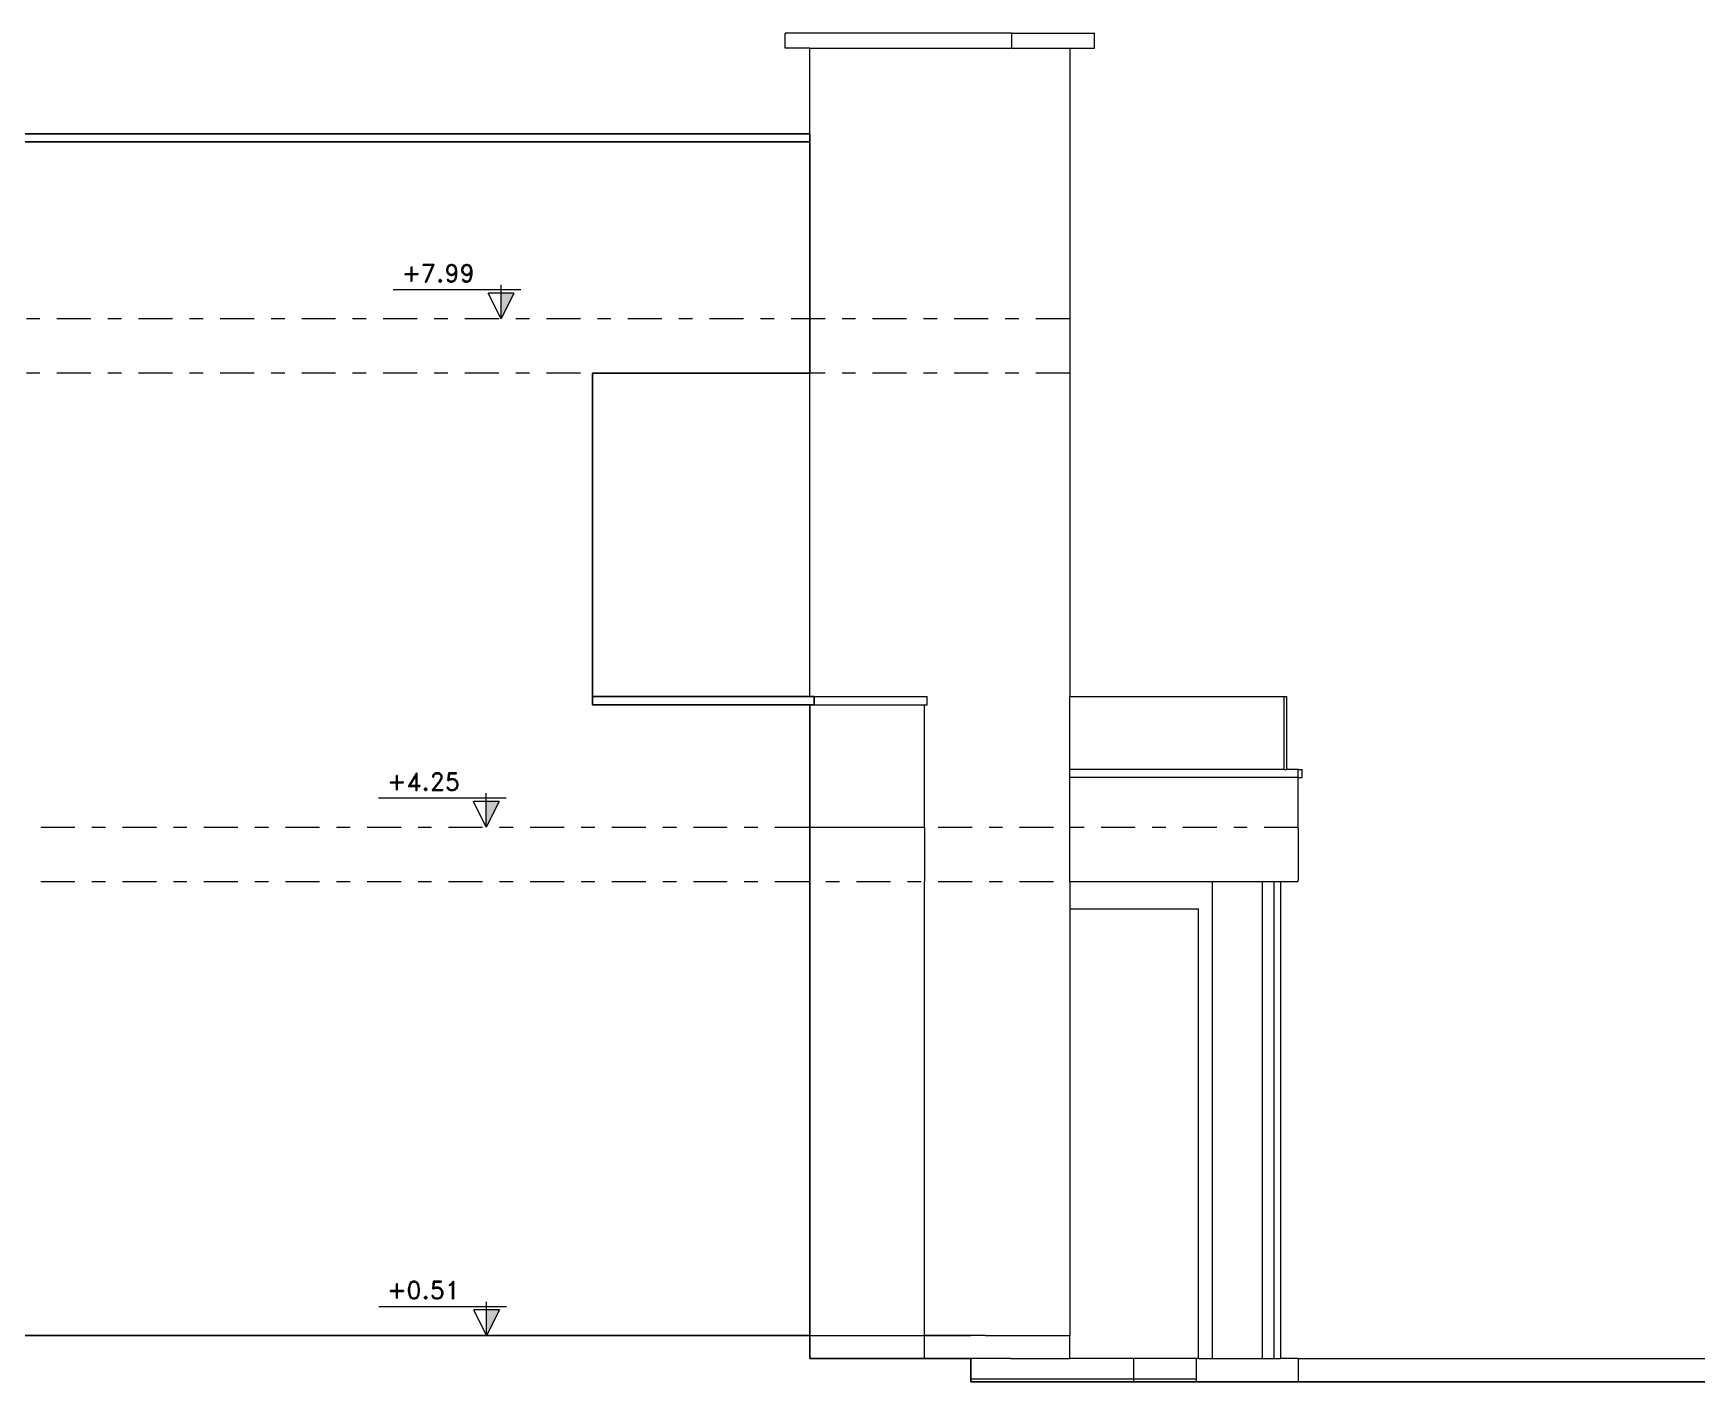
# Model space of a CAD drawing. Header units: metres. Extents: x 294 to 1101, y -498 to -355.
# Drawn here: x 567.95 to 580.18, y -486.84 to -476.93 of the extents above; entities that cross this region are included whole.
import ezdxf

# ---------------------------------------------------------------- set-up
doc = ezdxf.new("R2010")
doc.units = ezdxf.units.M
doc.linetypes.add('DASHDOT2', pattern=[0.5, 0.25, -0.125, 0, -0.125])
for name, color, linetype, lineweight in [('19-JARDINERIA', 80, 'Continuous', 0), ('D', 2, 'Continuous', 13), ('roof', 16, 'DASHDOT2', 18)]:
    doc.layers.add(name, color=color, linetype=linetype, lineweight=lineweight)
doc.styles.add('ROMAND', font='romand.shx', dxfattribs={"height": 0.2})

msp = doc.modelspace()

# ---------------------------------------------------------------- linework, layer by layer
for p, q in [((573.662, -477.665), (566.736, -477.665)), ((573.662, -477.725), (573.662, -477.665)), ((565.635, -477.725), (573.462, -477.725)), ((573.462, -477.725), (573.662, -477.725)), ((573.662, -478.396), (573.662, -477.725)), ((573.662, -478.825), (573.662, -478.396)), ((573.662, -479.025), (573.662, -478.825)), ((573.662, -479.025), (573.662, -479.425)), ((572.404, -479.425), (572.062, -479.425)), ((572.062, -479.425), (572.062, -481.804)), ((573.662, -479.425), (572.404, -479.425)), ((572.062, -481.865), (572.062, -481.804)), ((572.404, -481.804), (572.062, -481.804)), ((573.455, -481.804), (572.404, -481.804)), ((573.57, -481.804), (573.455, -481.804)), ((573.662, -481.804), (573.57, -481.804)), ((573.692, -481.804), (573.662, -481.804)), ((573.692, -481.865), (573.692, -481.804)), ((573.455, -481.865), (572.062, -481.865)), ((573.455, -481.865), (573.57, -481.865)), ((573.57, -481.865), (573.662, -481.865)), ((573.662, -482.765), (573.662, -481.865)), ((573.662, -481.865), (573.692, -481.865)), ((573.662, -482.765), (573.662, -482.775)), ((573.662, -483.155), (573.662, -482.775)), ((573.662, -483.155), (573.662, -483.164)), ((573.662, -483.164), (573.662, -483.165)), ((573.662, -483.365), (573.662, -483.165)), ((573.66, -483.365), (573.662, -483.365)), ((573.662, -483.565), (573.662, -483.365)), ((573.662, -483.565), (573.66, -483.565)), ((573.662, -486.305), (573.662, -483.565)), ((573.662, -486.305), (573.66, -486.305)), ((573.662, -486.505), (573.662, -486.305)), ((566.428, -486.505), (573.662, -486.505)), ((566.736, -486.505), (571.562, -486.505)), ((571.562, -486.505), (572.062, -486.505)), ((572.062, -486.505), (573.455, -486.505)), ((573.455, -486.505), (573.662, -486.505)), ((573.662, -486.505), (573.66, -486.505)), ((573.662, -486.505), (573.66, -486.505)), ((573.662, -486.505), (573.66, -486.505)), ((573.662, -486.505), (573.66, -486.505)), ((573.662, -486.505), (573.66, -486.505)), ((573.662, -486.505), (573.66, -486.505)), ((573.662, -486.675), (573.662, -486.505)), ((574.504, -486.675), (573.662, -486.675)), ((574.664, -486.675), (574.504, -486.675)), ((574.844, -486.675), (574.664, -486.675)), ((574.844, -486.825), (574.844, -486.675)), ((574.844, -486.845), (574.844, -486.825)), ((576.044, -486.845), (574.844, -486.845)), ((576.504, -486.845), (576.044, -486.845)), ((576.504, -486.845), (577.253, -486.845)), ((577.253, -486.845), (580.768, -486.845))]:
    msp.add_line(p, q)
at = {"layer": '19-JARDINERIA', "color": 251}
for p, q in [((575.148, -476.925), (573.48, -476.925)), ((573.48, -477.036), (573.48, -476.925)), ((575.148, -477.036), (575.148, -476.925)), ((575.148, -476.925), (575.755, -476.925)), ((575.755, -477.036), (575.755, -476.925)), ((573.662, -477.036), (573.48, -477.036)), ((573.662, -477.036), (574.664, -477.036)), ((573.662, -477.665), (573.662, -477.036)), ((574.664, -477.036), (574.953, -477.036)), ((574.953, -477.036), (575.136, -477.036)), ((575.148, -477.036), (575.136, -477.036)), ((575.148, -477.036), (575.573, -477.036)), ((575.573, -477.036), (575.573, -481.804)), ((575.573, -477.036), (575.755, -477.036)), ((573.662, -481.804), (573.662, -479.425)), ((573.692, -481.804), (574.304, -481.804)), ((574.304, -481.804), (574.504, -481.804)), ((574.504, -481.804), (574.524, -481.804)), ((574.524, -481.865), (574.524, -481.804)), ((575.573, -482.34), (575.573, -481.804)), ((575.573, -481.804), (577.148, -481.804)), ((577.148, -481.804), (577.148, -482.34)), ((577.148, -481.804), (577.166, -481.804)), ((577.166, -481.804), (577.166, -482.34)), ((573.692, -481.865), (574.304, -481.865)), ((574.304, -481.865), (574.504, -481.865)), ((574.504, -482.765), (574.504, -481.865)), ((574.504, -481.865), (574.524, -481.865)), ((577.148, -482.34), (575.573, -482.34)), ((575.573, -482.4), (575.573, -482.34)), ((577.148, -482.34), (577.166, -482.34)), ((577.253, -482.34), (577.166, -482.34)), ((577.253, -482.34), (577.283, -482.34)), ((577.253, -482.4), (577.253, -482.34)), ((577.283, -482.4), (577.283, -482.34)), ((577.155, -482.4), (575.573, -482.4)), ((575.573, -482.765), (575.573, -482.4)), ((577.253, -482.4), (577.155, -482.4)), ((577.253, -482.765), (577.253, -482.4)), ((577.253, -482.4), (577.283, -482.4)), ((573.662, -482.765), (574.304, -482.765)), ((574.304, -482.765), (574.504, -482.765)), ((574.504, -482.765), (574.504, -483.165)), ((575.573, -482.775), (575.573, -482.765)), ((575.573, -483.155), (575.573, -482.775)), ((577.253, -482.775), (577.253, -482.765)), ((577.253, -482.775), (577.253, -483.155)), ((574.504, -486.505), (574.504, -483.165)), ((575.573, -483.165), (575.573, -483.155)), ((575.573, -483.165), (576.622, -483.165)), ((575.573, -483.165), (575.573, -483.365)), ((576.622, -486.675), (576.622, -483.165)), ((576.622, -483.165), (576.991, -483.165)), ((576.991, -483.165), (577.073, -483.165)), ((576.991, -486.675), (576.991, -483.165)), ((577.073, -483.165), (577.073, -486.675)), ((577.073, -483.165), (577.122, -483.165)), ((577.122, -483.165), (577.122, -486.675)), ((577.122, -483.165), (577.155, -483.165)), ((577.155, -483.165), (577.253, -483.165)), ((577.253, -483.165), (577.253, -483.155)), ((575.573, -483.365), (575.573, -486.505)), ((575.573, -483.365), (576.52, -483.365)), ((576.52, -486.675), (576.52, -483.365)), ((573.662, -486.505), (574.504, -486.505)), ((573.662, -486.505), (574.844, -486.505)), ((574.504, -486.675), (574.504, -486.505)), ((574.664, -486.505), (574.504, -486.505)), ((574.953, -486.505), (574.664, -486.505)), ((574.953, -486.505), (575.136, -486.505)), ((575.136, -486.505), (575.488, -486.505)), ((575.488, -486.505), (575.573, -486.505)), ((575.573, -486.675), (575.573, -486.505)), ((574.953, -486.675), (574.844, -486.675)), ((575.136, -486.675), (574.953, -486.675)), ((575.136, -486.675), (575.488, -486.675)), ((575.488, -486.675), (575.573, -486.675)), ((576.044, -486.675), (575.573, -486.675)), ((576.504, -486.675), (576.044, -486.675)), ((576.044, -486.825), (576.044, -486.675)), ((576.504, -486.825), (576.504, -486.675)), ((576.52, -486.675), (576.504, -486.675)), ((576.52, -486.675), (576.622, -486.675)), ((576.622, -486.675), (576.991, -486.675)), ((576.991, -486.675), (577.073, -486.675)), ((577.073, -486.675), (577.122, -486.675)), ((577.253, -486.675), (577.122, -486.675)), ((577.253, -486.675), (577.253, -486.845)), ((577.253, -486.675), (580.768, -486.675)), ((576.044, -486.825), (574.844, -486.825)), ((576.044, -486.845), (576.044, -486.825)), ((576.504, -486.825), (576.044, -486.825)), ((576.504, -486.845), (576.504, -486.825))]:
    msp.add_line(p, q, dxfattribs=at)
at = {"layer": 'D'}
for p, q in [((571.39, -479.025), (571.39, -478.776)), ((571.39, -479.025), (571.39, -478.776)), ((571.536, -478.813), (570.597, -478.813)), ((571.536, -478.813), (570.597, -478.813)), ((571.483, -478.837), (571.296, -478.837)), ((571.39, -479.025), (571.296, -478.837)), ((571.483, -478.837), (571.296, -478.837)), ((571.39, -479.025), (571.296, -478.837)), ((571.483, -478.837), (571.39, -479.025)), ((571.483, -478.837), (571.39, -479.025)), ((571.428, -482.553), (570.489, -482.553)), ((571.428, -482.553), (570.489, -482.553)), ((571.375, -482.577), (571.187, -482.577)), ((571.281, -482.765), (571.187, -482.577)), ((571.375, -482.577), (571.187, -482.577)), ((571.281, -482.765), (571.187, -482.577)), ((571.281, -482.765), (571.281, -482.516)), ((571.281, -482.765), (571.281, -482.516)), ((571.375, -482.577), (571.281, -482.765)), ((571.375, -482.577), (571.281, -482.765)), ((571.283, -486.505), (571.283, -486.256)), ((571.283, -486.505), (571.283, -486.256)), ((571.429, -486.293), (570.49, -486.293)), ((571.429, -486.293), (570.49, -486.293)), ((571.377, -486.317), (571.189, -486.317)), ((571.283, -486.505), (571.189, -486.317)), ((571.377, -486.317), (571.189, -486.317)), ((571.283, -486.505), (571.189, -486.317)), ((571.377, -486.317), (571.283, -486.505)), ((571.377, -486.317), (571.283, -486.505))]:
    msp.add_line(p, q, dxfattribs=at)
for points in [[(571.483, -478.837), (571.39, -478.837), (571.39, -479.025)], [(571.483, -478.837), (571.39, -478.837), (571.39, -479.025)], [(571.375, -482.577), (571.281, -482.577), (571.281, -482.765)], [(571.375, -482.577), (571.281, -482.577), (571.281, -482.765)], [(571.377, -486.317), (571.283, -486.317), (571.283, -486.505)], [(571.377, -486.317), (571.283, -486.317), (571.283, -486.505)]]:
    msp.add_solid(points, dxfattribs=at)
at = {"layer": 'roof'}
for p, q in [((575.573, -479.025), (551.804, -479.025)), ((575.573, -479.425), (551.804, -479.425)), ((551.804, -482.765), (577.253, -482.765)), ((551.804, -483.165), (577.253, -483.165))]:
    msp.add_line(p, q, dxfattribs=at)

# ---------------------------------------------------------------- texts
at = {"layer": 'D', "style": 'ROMAND'}
for s, p in [('+7.99', (570.661, -478.756)), ('+4.25', (570.553, -482.496)), ('+0.51', (570.554, -486.236))]:
    msp.add_text(s, height=0.13, dxfattribs=at).set_placement(p)

doc.saveas('drawing.dxf')
